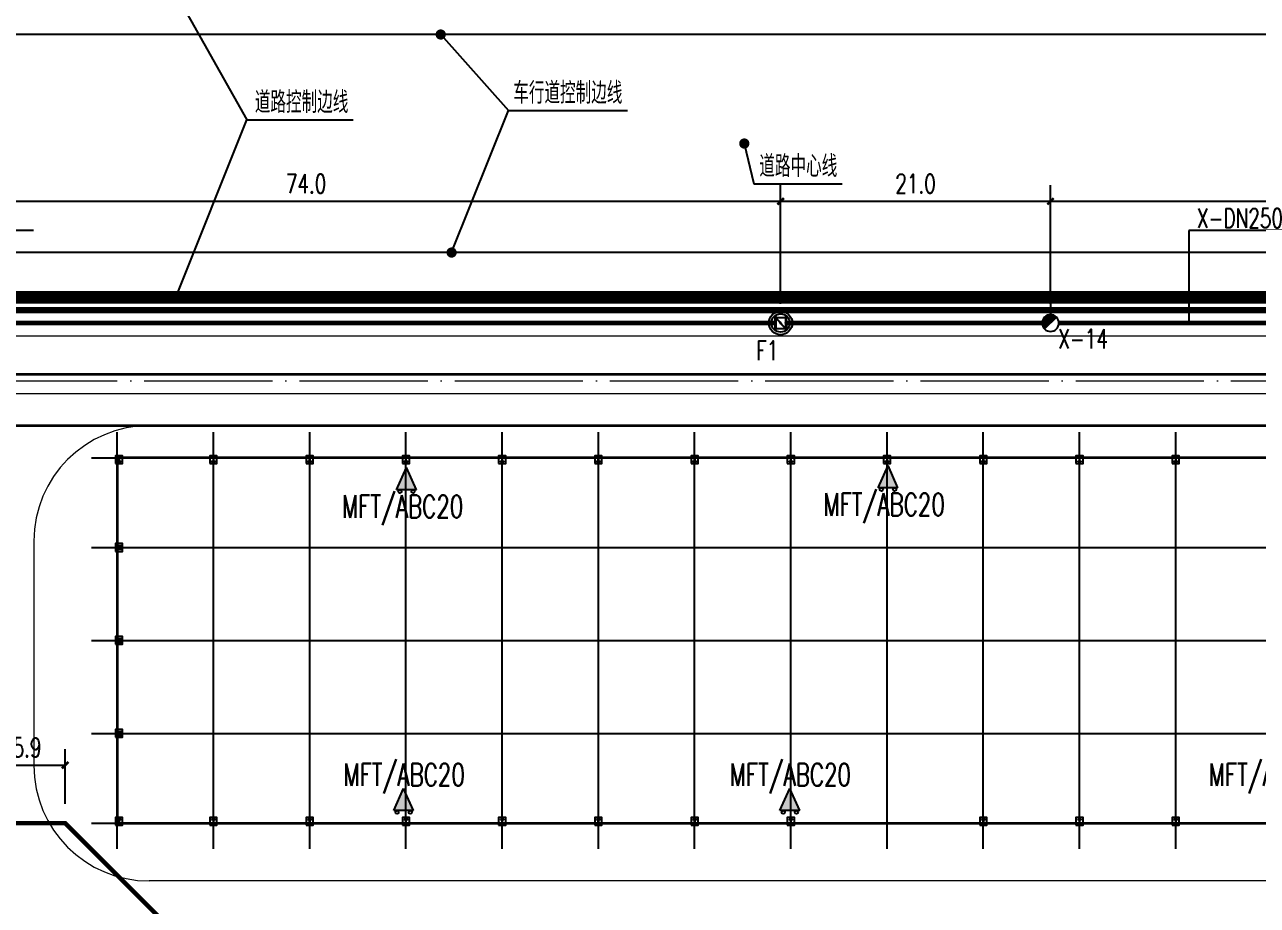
# Model space of a CAD drawing. Header units: metres. Extents: x 497246 to 997717, y 2998582 to 5998198.
# Drawn here: x 499414.8 to 499510.9, y 2999206.9 to 2999275.6 of the extents above; entities that cross this region are included whole.
import ezdxf
from ezdxf.enums import TextEntityAlignment as Align

# ---------------------------------------------------------------- set-up
doc = ezdxf.new("R2010")
doc.units = ezdxf.units.M
doc.header["$LTSCALE"] = 1000
for name, pattern in [('ACAD_ISO05W100', [34, 24, -3, 0.5, -3, 0.5, -3]), ('CENTER', [2, 1.25, -0.25, 0.25, -0.25]), ('DASH', [0.35, 0.25, -0.1]), ('DASHED', [19.05, 12.7, -6.35]), ('DOTE', [2.42, 2, -0.2, 0.02, -0.2]), ('PHANTOM2', [31.75, 15.875, -3.175, 3.175, -3.175, 3.175, -3.175])]:
    doc.linetypes.add(name, pattern=pattern)
doc.layers.get('0').update_dxf_attribs({"linetype": 'CONTINUOUS'})
doc.layers.get('Defpoints').update_dxf_attribs({"linetype": 'CONTINUOUS'})
for name, color, linetype in [('COLUMN', 9, 'CONTINUOUS'), ('DIM_LEAD', 3, 'CONTINUOUS'), ('DOTE', 1, 'CENTER'), ('EQUIP_消火栓', 7, 'CONTINUOUS'), ('EQUIP_灭火器', 7, 'CONTINUOUS'), ('PIPE-消防', 1, 'CONTINUOUS'), ('PIPE-给水', 3, 'CONTINUOUS'), ('PUB_TEXT', 7, 'CONTINUOUS'), ('RD-侧石线', 5, 'CONTINUOUS'), ('RD-红线', 7, 'CONTINUOUS'), ('TEXT_灭火器', 7, 'CONTINUOUS'), ('TWT_DIM', 3, 'CONTINUOUS'), ('VALVE_喷淋', 7, 'CONTINUOUS'), ('围墙', 6, 'FENCELINE2'), ('图例层', 7, 'CONTINUOUS'), ('建筑', 7, 'CONTINUOUS'), ('新建建筑', 2, 'CONTINUOUS'), ('用地边界', 7, 'CONTINUOUS'), ('红线', 1, 'PHANTOM2')]:
    doc.layers.add(name, color=color, linetype=linetype)
doc.layers.add('道路', color=4, linetype='CONTINUOUS', lineweight=15)
doc.layers.add('道路中线', color=1, linetype='DOTE', lineweight=13)
doc.styles.add('_TCH_DIM', font='SIMPLEX', dxfattribs={"bigfont": 'GBCBIG'})
doc.styles.add('_TCH_DIM_T3', font='SIMPLEX', dxfattribs={"width": 0.705882, "bigfont": 'GBCBIG'})
doc.styles.add('HZTXT', font='txt', dxfattribs={"width": 0.7, "bigfont": 'HZTXT'})
doc.styles.get("Standard").update_dxf_attribs({"font": 'rs.shx', "bigfont": 'hztxt.shx'})
doc.styles.add('TG_LINETYPE', font='SIMPLEX', dxfattribs={"width": 0.8, "height": 3, "bigfont": 'HZTXT'})
doc.linetypes.add('FENCELINE2', pattern='A,6.35,-2.54,[132,ltypeshp.shx,S=2.54,R=0,X=-2.54,Y=0],-2.54,25.4', length=36.83)
doc.linetypes.add('TG_X', pattern='A,3,-0.3,["X",TG_LINETYPE,S=0.1,R=0,X=-0.23,Y=-0.15],0', length=3.3)
doc.dimstyles.new('_TWT_ARCH&&1', dxfattribs={"dimtxt": 1.4875, "dimasz": 0.5, "dimexe": 1.25, "dimexo": 1.5, "dimgap": 0.63125, "dimtad": 1, "dimdec": 1, "dimzin": 0, "dimdsep": 46, "dimtxsty": '_TCH_DIM_T3', "dimblk": 'ARCHTICK', "dimcen": 0.09, "dimclrt": 7, "dimazin": 2, "dimtfac": 1, "dimtdec": 1, "dimtix": 1, "dimtmove": 2, "dimatfit": 3, "dimfxl": 1, "dimtolj": 1, "dimtzin": 0, "dimarcsym": 0})

# ---------------------------------------------------------------- blocks, each defined once
blk = doc.blocks.new('$VALVE$00000316')
for p, q in [((-125, 72), (125, -72)), ((-125, 72), (-125, -72)), ((-125, 72), (125, 72)), ((125, 72), (125, -72)), ((-125, -72), (125, -72))]:
    blk.add_line(p, q)
at = {"const_width": 21.1}
blk.add_lwpolyline([(-11, 0, 1), (11, 0, 1)], format="xyb", close=True, dxfattribs=at)
for p in [(-125, 0), (125, 0)]:
    blk.add_point(p)
at = {"color": 7, "flags": 9}
for tag in ['XSIZE', 'YSIZE']:
    blk.add_attdef(tag, (0, 0), '', height=0.5, dxfattribs=at)
blk = doc.blocks.new('_ArchTick')
at = {"color": 0, "linetype": 'ByBlock', "const_width": 0.4}
blk.add_lwpolyline([(-0.5, -0.5), (0.5, 0.5)], dxfattribs=at)
blk = doc.blocks.new('*D332')
at = {"layer": 'Defpoints', "color": 0, "transparency": 16777216}
for p in [(499417.956, 2999217.86), (499412.015, 2999213.333), (499417.956, 2999213.333)]:
    blk.add_point(p, dxfattribs=at)
at = {"layer": 'TWT_DIM', "color": 0, "lineweight": -2, "transparency": 16777216}
for p, q in [((499412.015, 2999214.833), (499412.015, 2999219.11)), ((499417.956, 2999214.833), (499417.956, 2999219.11)), ((499412.015, 2999217.86), (499417.956, 2999217.86))]:
    blk.add_line(p, q, dxfattribs=at)
at = {"layer": 'TWT_DIM', "color": 0, "lineweight": -2, "transparency": 16777216, "xscale": 0.5, "yscale": 0.5, "zscale": 0.5, "rotation": 180}
blk.add_blockref('_ArchTick', (499412.015, 2999217.86), dxfattribs=at)
at = {"layer": 'TWT_DIM', "color": 0, "lineweight": -2, "transparency": 16777216, "xscale": 0.5, "yscale": 0.5, "zscale": 0.5}
blk.add_blockref('_ArchTick', (499417.956, 2999217.86), dxfattribs=at)
at = {"layer": 'TWT_DIM', "color": 7, "transparency": 16777216, "insert": (499414.986, 2999219.235), "char_height": 1.4875, "attachment_point": 5, "style": '_TCH_DIM_T3'}
blk.add_mtext('\\A1;5.9', dxfattribs=at)
blk = doc.blocks.new('*D410')
at = {"layer": 'Defpoints', "color": 0, "transparency": 16777216}
for p in [(499473.715, 2999261.827), (499399.755, 2999252.333), (499473.715, 2999252.333)]:
    blk.add_point(p, dxfattribs=at)
at = {"layer": 'TWT_DIM', "color": 0, "lineweight": -2, "transparency": 16777216}
for p, q in [((499399.755, 2999253.833), (499399.755, 2999263.077)), ((499473.715, 2999253.833), (499473.715, 2999263.077)), ((499399.755, 2999261.827), (499473.715, 2999261.827))]:
    blk.add_line(p, q, dxfattribs=at)
at = {"layer": 'TWT_DIM', "color": 0, "lineweight": -2, "transparency": 16777216, "xscale": 0.5, "yscale": 0.5, "zscale": 0.5, "rotation": 180}
blk.add_blockref('_ArchTick', (499399.755, 2999261.827), dxfattribs=at)
at = {"layer": 'TWT_DIM', "color": 0, "lineweight": -2, "transparency": 16777216, "xscale": 0.5, "yscale": 0.5, "zscale": 0.5}
blk.add_blockref('_ArchTick', (499473.715, 2999261.827), dxfattribs=at)
at = {"layer": 'TWT_DIM', "color": 7, "transparency": 16777216, "insert": (499436.735, 2999263.202), "char_height": 1.4875, "attachment_point": 5, "style": '_TCH_DIM_T3'}
blk.add_mtext('\\A1;74.0', dxfattribs=at)
blk = doc.blocks.new('*D411')
at = {"layer": 'Defpoints', "color": 0, "transparency": 16777216}
for p in [(499494.755, 2999261.827), (499473.715, 2999252.333), (499494.755, 2999252.333)]:
    blk.add_point(p, dxfattribs=at)
at = {"layer": 'TWT_DIM', "color": 0, "lineweight": -2, "transparency": 16777216}
for p, q in [((499473.715, 2999253.833), (499473.715, 2999263.077)), ((499494.755, 2999253.833), (499494.755, 2999263.077)), ((499473.715, 2999261.827), (499494.755, 2999261.827))]:
    blk.add_line(p, q, dxfattribs=at)
at = {"layer": 'TWT_DIM', "color": 0, "lineweight": -2, "transparency": 16777216, "xscale": 0.5, "yscale": 0.5, "zscale": 0.5, "rotation": 180}
blk.add_blockref('_ArchTick', (499473.715, 2999261.827), dxfattribs=at)
at = {"layer": 'TWT_DIM', "color": 0, "lineweight": -2, "transparency": 16777216, "xscale": 0.5, "yscale": 0.5, "zscale": 0.5}
blk.add_blockref('_ArchTick', (499494.755, 2999261.827), dxfattribs=at)
at = {"layer": 'TWT_DIM', "color": 7, "transparency": 16777216, "insert": (499484.235, 2999263.202), "char_height": 1.4875, "attachment_point": 5, "style": '_TCH_DIM_T3'}
blk.add_mtext('\\A1;21.0', dxfattribs=at)
blk = doc.blocks.new('*D412')
at = {"layer": 'Defpoints', "color": 0, "transparency": 16777216}
for p in [(499576.755, 2999261.827), (499494.755, 2999252.333), (499576.755, 2999252.333)]:
    blk.add_point(p, dxfattribs=at)
at = {"layer": 'TWT_DIM', "color": 0, "lineweight": -2, "transparency": 16777216}
for p, q in [((499494.755, 2999253.833), (499494.755, 2999263.077)), ((499576.755, 2999253.833), (499576.755, 2999263.077)), ((499494.755, 2999261.827), (499576.755, 2999261.827))]:
    blk.add_line(p, q, dxfattribs=at)
at = {"layer": 'TWT_DIM', "color": 0, "lineweight": -2, "transparency": 16777216, "xscale": 0.5, "yscale": 0.5, "zscale": 0.5, "rotation": 180}
blk.add_blockref('_ArchTick', (499494.755, 2999261.827), dxfattribs=at)
at = {"layer": 'TWT_DIM', "color": 0, "lineweight": -2, "transparency": 16777216, "xscale": 0.5, "yscale": 0.5, "zscale": 0.5}
blk.add_blockref('_ArchTick', (499576.755, 2999261.827), dxfattribs=at)
at = {"layer": 'TWT_DIM', "color": 7, "transparency": 16777216, "insert": (499535.755, 2999263.202), "char_height": 1.4875, "attachment_point": 5, "style": '_TCH_DIM_T3'}
blk.add_mtext('\\A1;82.0', dxfattribs=at)
blk = doc.blocks.new('$TwtSys$00000385')
for p, q in [((0, 331), (-130, 331)), ((0, 331), (0, 131)), ((0, 331), (130, 331)), ((92, 92), (-92, -92))]:
    blk.add_line(p, q)
for start, end in [(135, 315), (315, 135)]:
    blk.add_arc((0, 0), 131, start, end)
at = {"color": 0}
for points in [[(-34, 127), (-127, 34), (34, 127), (-127, -34)], [(-93, 93), (-93, 93), (-34, 127), (-127, 34)], [(34, 127), (-127, -34), (93, 93), (-93, -93)]]:
    blk.add_solid(points, dxfattribs=at)
blk = doc.blocks.new('$TwtSys$00000547')
blk.add_hatch(color=256).paths.add_polyline_path([(-155, 0), (0, 346), (155, 0)])
for p, q in [((-155, 0), (0, 346)), ((155, 0), (0, 346)), ((155, 0), (-155, 0))]:
    blk.add_line(p, q)
for centre in [(-103, -26), (103, -26)]:
    blk.add_circle(centre, 25.7)

msp = doc.modelspace()

# ---------------------------------------------------------------- hatches: boundary and pattern name
at = {"layer": 'PIPE-消防', "linetype": 'TG_X'}
for points in [[(499417.956, 2999213.333), (499418.08, 2999213.456), (499418.028, 2999213.508)], [(499417.956, 2999213.333), (499417.956, 2999213.508), (499418.028, 2999213.508)]]:
    msp.add_hatch(color=256, dxfattribs=at).paths.add_polyline_path(points)

# ---------------------------------------------------------------- linework, layer by layer
at = {"layer": 'COLUMN', "color": 7}
for points in [[(499421.88, 2999241.383), (499422.43, 2999241.383), (499422.43, 2999241.983), (499421.88, 2999241.983)], [(499429.24, 2999241.383), (499429.79, 2999241.383), (499429.79, 2999241.983), (499429.24, 2999241.983)], [(499436.74, 2999241.383), (499437.29, 2999241.383), (499437.29, 2999241.983), (499436.74, 2999241.983)], [(499444.24, 2999241.383), (499444.79, 2999241.383), (499444.79, 2999241.983), (499444.24, 2999241.983)], [(499451.74, 2999241.383), (499452.29, 2999241.383), (499452.29, 2999241.983), (499451.74, 2999241.983)], [(499459.24, 2999241.383), (499459.79, 2999241.383), (499459.79, 2999241.983), (499459.24, 2999241.983)], [(499466.74, 2999241.383), (499467.29, 2999241.383), (499467.29, 2999241.983), (499466.74, 2999241.983)], [(499474.24, 2999241.383), (499474.79, 2999241.383), (499474.79, 2999241.983), (499474.24, 2999241.983)], [(499481.74, 2999241.383), (499482.29, 2999241.383), (499482.29, 2999241.983), (499481.74, 2999241.983)], [(499489.24, 2999241.383), (499489.79, 2999241.383), (499489.79, 2999241.983), (499489.24, 2999241.983)], [(499496.74, 2999241.383), (499497.29, 2999241.383), (499497.29, 2999241.983), (499496.74, 2999241.983)], [(499504.24, 2999241.383), (499504.79, 2999241.383), (499504.79, 2999241.983), (499504.24, 2999241.983)], [(499421.88, 2999234.533), (499422.43, 2999234.533), (499422.43, 2999235.133), (499421.88, 2999235.133)], [(499421.88, 2999227.283), (499422.43, 2999227.283), (499422.43, 2999227.883), (499421.88, 2999227.883)], [(499421.88, 2999220.033), (499422.43, 2999220.033), (499422.43, 2999220.633), (499421.88, 2999220.633)], [(499421.88, 2999213.183), (499422.43, 2999213.183), (499422.43, 2999213.783), (499421.88, 2999213.783)], [(499429.24, 2999213.183), (499429.79, 2999213.183), (499429.79, 2999213.783), (499429.24, 2999213.783)], [(499436.74, 2999213.183), (499437.29, 2999213.183), (499437.29, 2999213.783), (499436.74, 2999213.783)], [(499444.24, 2999213.183), (499444.79, 2999213.183), (499444.79, 2999213.783), (499444.24, 2999213.783)], [(499451.74, 2999213.183), (499452.29, 2999213.183), (499452.29, 2999213.783), (499451.74, 2999213.783)], [(499459.24, 2999213.183), (499459.79, 2999213.183), (499459.79, 2999213.783), (499459.24, 2999213.783)], [(499466.74, 2999213.183), (499467.29, 2999213.183), (499467.29, 2999213.783), (499466.74, 2999213.783)], [(499474.24, 2999213.183), (499474.79, 2999213.183), (499474.79, 2999213.783), (499474.24, 2999213.783)], [(499489.24, 2999213.183), (499489.79, 2999213.183), (499489.79, 2999213.783), (499489.24, 2999213.783)], [(499496.74, 2999213.183), (499497.29, 2999213.183), (499497.29, 2999213.783), (499496.74, 2999213.783)], [(499504.24, 2999213.183), (499504.79, 2999213.183), (499504.79, 2999213.783), (499504.24, 2999213.783)]]:
    msp.add_lwpolyline(points, close=True, dxfattribs=at)
for points in [[(499422.015, 2999241.833), (499422.295, 2999241.833), (499422.295, 2999241.821), (499422.16, 2999241.821), (499422.16, 2999241.545), (499422.295, 2999241.545), (499422.295, 2999241.533), (499422.015, 2999241.533), (499422.015, 2999241.545), (499422.15, 2999241.545), (499422.15, 2999241.821), (499422.015, 2999241.821), (499422.015, 2999241.833)], [(499429.375, 2999241.833), (499429.655, 2999241.833), (499429.655, 2999241.821), (499429.52, 2999241.821), (499429.52, 2999241.545), (499429.655, 2999241.545), (499429.655, 2999241.533), (499429.375, 2999241.533), (499429.375, 2999241.545), (499429.51, 2999241.545), (499429.51, 2999241.821), (499429.375, 2999241.821), (499429.375, 2999241.833)], [(499436.875, 2999241.833), (499437.155, 2999241.833), (499437.155, 2999241.821), (499437.02, 2999241.821), (499437.02, 2999241.545), (499437.155, 2999241.545), (499437.155, 2999241.533), (499436.875, 2999241.533), (499436.875, 2999241.545), (499437.01, 2999241.545), (499437.01, 2999241.821), (499436.875, 2999241.821), (499436.875, 2999241.833)], [(499444.375, 2999241.833), (499444.655, 2999241.833), (499444.655, 2999241.821), (499444.52, 2999241.821), (499444.52, 2999241.545), (499444.655, 2999241.545), (499444.655, 2999241.533), (499444.375, 2999241.533), (499444.375, 2999241.545), (499444.51, 2999241.545), (499444.51, 2999241.821), (499444.375, 2999241.821), (499444.375, 2999241.833)], [(499451.875, 2999241.833), (499452.155, 2999241.833), (499452.155, 2999241.821), (499452.02, 2999241.821), (499452.02, 2999241.545), (499452.155, 2999241.545), (499452.155, 2999241.533), (499451.875, 2999241.533), (499451.875, 2999241.545), (499452.01, 2999241.545), (499452.01, 2999241.821), (499451.875, 2999241.821), (499451.875, 2999241.833)], [(499459.375, 2999241.833), (499459.655, 2999241.833), (499459.655, 2999241.821), (499459.52, 2999241.821), (499459.52, 2999241.545), (499459.655, 2999241.545), (499459.655, 2999241.533), (499459.375, 2999241.533), (499459.375, 2999241.545), (499459.51, 2999241.545), (499459.51, 2999241.821), (499459.375, 2999241.821), (499459.375, 2999241.833)], [(499466.875, 2999241.833), (499467.155, 2999241.833), (499467.155, 2999241.821), (499467.02, 2999241.821), (499467.02, 2999241.545), (499467.155, 2999241.545), (499467.155, 2999241.533), (499466.875, 2999241.533), (499466.875, 2999241.545), (499467.01, 2999241.545), (499467.01, 2999241.821), (499466.875, 2999241.821), (499466.875, 2999241.833)], [(499474.375, 2999241.833), (499474.655, 2999241.833), (499474.655, 2999241.821), (499474.52, 2999241.821), (499474.52, 2999241.545), (499474.655, 2999241.545), (499474.655, 2999241.533), (499474.375, 2999241.533), (499474.375, 2999241.545), (499474.51, 2999241.545), (499474.51, 2999241.821), (499474.375, 2999241.821), (499474.375, 2999241.833)], [(499481.875, 2999241.833), (499482.155, 2999241.833), (499482.155, 2999241.821), (499482.02, 2999241.821), (499482.02, 2999241.545), (499482.155, 2999241.545), (499482.155, 2999241.533), (499481.875, 2999241.533), (499481.875, 2999241.545), (499482.01, 2999241.545), (499482.01, 2999241.821), (499481.875, 2999241.821), (499481.875, 2999241.833)], [(499489.375, 2999241.833), (499489.655, 2999241.833), (499489.655, 2999241.821), (499489.52, 2999241.821), (499489.52, 2999241.545), (499489.655, 2999241.545), (499489.655, 2999241.533), (499489.375, 2999241.533), (499489.375, 2999241.545), (499489.51, 2999241.545), (499489.51, 2999241.821), (499489.375, 2999241.821), (499489.375, 2999241.833)], [(499496.875, 2999241.833), (499497.155, 2999241.833), (499497.155, 2999241.821), (499497.02, 2999241.821), (499497.02, 2999241.545), (499497.155, 2999241.545), (499497.155, 2999241.533), (499496.875, 2999241.533), (499496.875, 2999241.545), (499497.01, 2999241.545), (499497.01, 2999241.821), (499496.875, 2999241.821), (499496.875, 2999241.833)], [(499504.375, 2999241.833), (499504.655, 2999241.833), (499504.655, 2999241.821), (499504.52, 2999241.821), (499504.52, 2999241.545), (499504.655, 2999241.545), (499504.655, 2999241.533), (499504.375, 2999241.533), (499504.375, 2999241.545), (499504.51, 2999241.545), (499504.51, 2999241.821), (499504.375, 2999241.821), (499504.375, 2999241.833)], [(499422.015, 2999234.983), (499422.295, 2999234.983), (499422.295, 2999234.971), (499422.16, 2999234.971), (499422.16, 2999234.695), (499422.295, 2999234.695), (499422.295, 2999234.683), (499422.015, 2999234.683), (499422.015, 2999234.695), (499422.15, 2999234.695), (499422.15, 2999234.971), (499422.015, 2999234.971), (499422.015, 2999234.983)], [(499422.015, 2999227.733), (499422.295, 2999227.733), (499422.295, 2999227.721), (499422.16, 2999227.721), (499422.16, 2999227.445), (499422.295, 2999227.445), (499422.295, 2999227.433), (499422.015, 2999227.433), (499422.015, 2999227.445), (499422.15, 2999227.445), (499422.15, 2999227.721), (499422.015, 2999227.721), (499422.015, 2999227.733)], [(499422.015, 2999220.483), (499422.295, 2999220.483), (499422.295, 2999220.471), (499422.16, 2999220.471), (499422.16, 2999220.195), (499422.295, 2999220.195), (499422.295, 2999220.183), (499422.015, 2999220.183), (499422.015, 2999220.195), (499422.15, 2999220.195), (499422.15, 2999220.471), (499422.015, 2999220.471), (499422.015, 2999220.483)], [(499422.015, 2999213.633), (499422.295, 2999213.633), (499422.295, 2999213.621), (499422.16, 2999213.621), (499422.16, 2999213.345), (499422.295, 2999213.345), (499422.295, 2999213.333), (499422.015, 2999213.333), (499422.015, 2999213.345), (499422.15, 2999213.345), (499422.15, 2999213.621), (499422.015, 2999213.621), (499422.015, 2999213.633)], [(499429.375, 2999213.633), (499429.655, 2999213.633), (499429.655, 2999213.621), (499429.52, 2999213.621), (499429.52, 2999213.345), (499429.655, 2999213.345), (499429.655, 2999213.333), (499429.375, 2999213.333), (499429.375, 2999213.345), (499429.51, 2999213.345), (499429.51, 2999213.621), (499429.375, 2999213.621), (499429.375, 2999213.633)], [(499436.875, 2999213.633), (499437.155, 2999213.633), (499437.155, 2999213.621), (499437.02, 2999213.621), (499437.02, 2999213.345), (499437.155, 2999213.345), (499437.155, 2999213.333), (499436.875, 2999213.333), (499436.875, 2999213.345), (499437.01, 2999213.345), (499437.01, 2999213.621), (499436.875, 2999213.621), (499436.875, 2999213.633)], [(499444.375, 2999213.633), (499444.655, 2999213.633), (499444.655, 2999213.621), (499444.52, 2999213.621), (499444.52, 2999213.345), (499444.655, 2999213.345), (499444.655, 2999213.333), (499444.375, 2999213.333), (499444.375, 2999213.345), (499444.51, 2999213.345), (499444.51, 2999213.621), (499444.375, 2999213.621), (499444.375, 2999213.633)], [(499451.875, 2999213.633), (499452.155, 2999213.633), (499452.155, 2999213.621), (499452.02, 2999213.621), (499452.02, 2999213.345), (499452.155, 2999213.345), (499452.155, 2999213.333), (499451.875, 2999213.333), (499451.875, 2999213.345), (499452.01, 2999213.345), (499452.01, 2999213.621), (499451.875, 2999213.621), (499451.875, 2999213.633)], [(499459.375, 2999213.633), (499459.655, 2999213.633), (499459.655, 2999213.621), (499459.52, 2999213.621), (499459.52, 2999213.345), (499459.655, 2999213.345), (499459.655, 2999213.333), (499459.375, 2999213.333), (499459.375, 2999213.345), (499459.51, 2999213.345), (499459.51, 2999213.621), (499459.375, 2999213.621), (499459.375, 2999213.633)], [(499466.875, 2999213.633), (499467.155, 2999213.633), (499467.155, 2999213.621), (499467.02, 2999213.621), (499467.02, 2999213.345), (499467.155, 2999213.345), (499467.155, 2999213.333), (499466.875, 2999213.333), (499466.875, 2999213.345), (499467.01, 2999213.345), (499467.01, 2999213.621), (499466.875, 2999213.621), (499466.875, 2999213.633)], [(499474.375, 2999213.633), (499474.655, 2999213.633), (499474.655, 2999213.621), (499474.52, 2999213.621), (499474.52, 2999213.345), (499474.655, 2999213.345), (499474.655, 2999213.333), (499474.375, 2999213.333), (499474.375, 2999213.345), (499474.51, 2999213.345), (499474.51, 2999213.621), (499474.375, 2999213.621), (499474.375, 2999213.633)], [(499489.375, 2999213.633), (499489.655, 2999213.633), (499489.655, 2999213.621), (499489.52, 2999213.621), (499489.52, 2999213.345), (499489.655, 2999213.345), (499489.655, 2999213.333), (499489.375, 2999213.333), (499489.375, 2999213.345), (499489.51, 2999213.345), (499489.51, 2999213.621), (499489.375, 2999213.621), (499489.375, 2999213.633)], [(499496.875, 2999213.633), (499497.155, 2999213.633), (499497.155, 2999213.621), (499497.02, 2999213.621), (499497.02, 2999213.345), (499497.155, 2999213.345), (499497.155, 2999213.333), (499496.875, 2999213.333), (499496.875, 2999213.345), (499497.01, 2999213.345), (499497.01, 2999213.621), (499496.875, 2999213.621), (499496.875, 2999213.633)], [(499504.375, 2999213.633), (499504.655, 2999213.633), (499504.655, 2999213.621), (499504.52, 2999213.621), (499504.52, 2999213.345), (499504.655, 2999213.345), (499504.655, 2999213.333), (499504.375, 2999213.333), (499504.375, 2999213.345), (499504.51, 2999213.345), (499504.51, 2999213.621), (499504.375, 2999213.621), (499504.375, 2999213.633)]]:
    msp.add_lwpolyline(points, dxfattribs=at)
at = {"layer": 'DIM_LEAD'}
for p, q in [((499426.41, 2999278.333), (499432.108, 2999268.185)), ((499447.227, 2999274.833), (499452.498, 2999268.908)), ((499426.595, 2999254.333), (499432.108, 2999268.185)), ((499432.108, 2999268.185), (499440.413, 2999268.185)), ((499448.077, 2999257.833), (499452.498, 2999268.908)), ((499452.498, 2999268.908), (499461.783, 2999268.908)), ((499470.889, 2999266.332), (499471.635, 2999263.196)), ((499471.635, 2999263.196), (499478.505, 2999263.196))]:
    msp.add_line(p, q, dxfattribs=at)
at = {"layer": 'DIM_LEAD', "const_width": 0.4}
for points in [[(499447.094, 2999274.982, 1), (499447.36, 2999274.683, 1)], [(499470.843, 2999266.527, 1), (499470.935, 2999266.138, 1)], [(499448.003, 2999257.647, 1), (499448.151, 2999258.018, 1)], [(499426.521, 2999254.147, 1), (499426.669, 2999254.519, 1)]]:
    msp.add_lwpolyline(points, format="xyb", close=True, dxfattribs=at)
at = {"layer": 'DOTE'}
for p, q in [((499422.015, 2999211.333), (499422.015, 2999243.833)), ((499429.515, 2999211.333), (499429.515, 2999243.833)), ((499437.015, 2999211.333), (499437.015, 2999243.833)), ((499444.515, 2999211.333), (499444.515, 2999243.833)), ((499452.015, 2999211.333), (499452.015, 2999243.833)), ((499459.515, 2999211.333), (499459.515, 2999243.833)), ((499467.015, 2999211.333), (499467.015, 2999243.833)), ((499474.515, 2999211.333), (499474.515, 2999243.833)), ((499482.015, 2999211.333), (499482.015, 2999243.833)), ((499489.515, 2999211.333), (499489.515, 2999243.833)), ((499497.015, 2999211.333), (499497.015, 2999243.833)), ((499504.515, 2999211.333), (499504.515, 2999243.833)), ((499420.015, 2999241.833), (499627.015, 2999241.833)), ((499420.015, 2999234.833), (499627.015, 2999234.833)), ((499420.015, 2999227.583), (499627.015, 2999227.583)), ((499420.015, 2999220.333), (499627.015, 2999220.333)), ((499420.015, 2999213.333), (499627.015, 2999213.333))]:
    msp.add_line(p, q, dxfattribs=at)
at = {"layer": 'PIPE-消防', "color": 70, "linetype": 'ByBlock'}
msp.add_line((499505.547, 2999259.554), (499505.547, 2999252.333), dxfattribs=at)
at = {"layer": 'PIPE-消防', "linetype": 'TG_X', "ltscale": 0.005, "const_width": 0.35}
for points in [[(499400.409, 2999252.333), (499473.265, 2999252.333)], [(499474.165, 2999252.333), (499494.101, 2999252.333)], [(499495.409, 2999252.333), (499576.101, 2999252.333)], [(499400.409, 2999213.333), (499417.956, 2999213.333)], [(499417.956, 2999213.333), (499430.974, 2999200.314)]]:
    msp.add_lwpolyline(points, dxfattribs=at)
at = {"layer": 'PIPE-给水', "color": 70, "linetype": 'ByBlock'}
for p, q in [((499415.491, 2999259.554), (499407.397, 2999259.554)), ((499513.641, 2999259.554), (499505.547, 2999259.554))]:
    msp.add_line(p, q, dxfattribs=at)
at = {"layer": 'RD-侧石线', "color": 5, "ltscale": 0.1}
for p, q in [((499687.851, 2999274.833), (499162.985, 2999274.833)), ((499616.015, 2999257.833), (499243.487, 2999257.833))]:
    msp.add_line(p, q, dxfattribs=at)
at = {"layer": 'RD-红线', "ltscale": 0.1}
msp.add_lwpolyline([(499226.799, 2999232.918), (499226.749, 2999234.333, -0.414214), (499246.749, 2999254.333), (499642.362, 2999254.333)], format="xyb", dxfattribs=at)
msp.add_lwpolyline([(499226.799, 2999232.918), (499226.749, 2999234.333, -0.414214), (499246.749, 2999254.333), (499642.362, 2999254.333)], format="xyb", dxfattribs=at)
at = {"layer": 'VALVE_喷淋', "linetype": 'Continuous'}
for p, q in [((499473.264, 2999252.837), (499473.267, 2999251.837)), ((499473.339, 2999252.837), (499473.342, 2999251.837)), ((499474.089, 2999252.84), (499474.092, 2999251.84)), ((499474.164, 2999252.84), (499474.167, 2999251.84))]:
    msp.add_line(p, q, dxfattribs=at)
for radius in [0.913, 0.913, 0.713, 0.713]:
    msp.add_circle((499473.715, 2999252.339), radius, dxfattribs=at)
at = {"layer": '围墙', "ltscale": 0.3, "const_width": 0.5, "flags": 128}
msp.add_lwpolyline([(499230.346, 2999162.67, 0.01723), (499227.798, 2999232.971), (499227.749, 2999234.35, -0.413944), (499246.749, 2999253.333), (499621.242, 2999253.333)], format="xyb", dxfattribs=at)
at = {"layer": '图例层', "color": 1, "linetype": 'DASHED', "ltscale": 0.5}
msp.add_line((499245.259, 2999248.333), (499631.015, 2999248.333), dxfattribs=at)
at = {"layer": '图例层', "color": 1, "linetype": 'DASHED', "ltscale": 0.5, "const_width": 0.2}
msp.add_lwpolyline([(499250.726, 2999248.333), (499634.718, 2999248.333)], dxfattribs=at)
at = {"layer": '图例层', "color": 11, "linetype": 'DASH', "ltscale": 20, "const_width": 0.2, "flags": 128}
msp.add_lwpolyline([(499251.1, 2999244.333), (499631.992, 2999244.333)], dxfattribs=at)
at = {"layer": '建筑', "linetype": 'Continuous', "const_width": 0.1}
msp.add_lwpolyline([(499422.015, 2999213.333), (499625.015, 2999213.333), (499625.015, 2999241.833), (499422.015, 2999241.833)], close=True, dxfattribs=at)
at = {"layer": '新建建筑', "color": 0, "linetype": 'Continuous', "const_width": 0.2}
msp.add_lwpolyline([(499422.015, 2999213.333), (499625.015, 2999213.333), (499625.015, 2999241.833), (499422.015, 2999241.833)], close=True, dxfattribs=at)
at = {"layer": '用地边界', "color": 0}
msp.add_lwpolyline([(499742.164, 2999254.333), (499246.749, 2999254.333, 0.414214), (499226.749, 2999234.333), (499226.799, 2999232.918, -0.017235), (499229.346, 2999162.668), (499229.645, 2998995.296), (499233.189, 2998970.302), (499233.27, 2998924.833, 0.37059), (499250.258, 2998905.061), (499251.445, 2998904.916), (499253.27, 2998904.833), (499320.278, 2998904.833), (499345.278, 2998901.333), (499702.383, 2998901.333)], format="xyb", dxfattribs=at)
at = {"layer": '红线', "color": 1, "linetype": 'ACAD_ISO05W100', "flags": 128}
for const_width in [1, 1, 1, 1, 0.7, 0.7, 0.7, 0.7]:
    msp.add_lwpolyline([(499639.309, 2999254.333), (499646.012, 2999158.941), (499651.606, 2999129.26), (499659.023, 2999023.723), (499657.634, 2998993.552), (499664.114, 2998901.333), (499345.278, 2998901.333), (499320.278, 2998904.833), (499253.27, 2998904.833), (499251.445, 2998904.916), (499250.258, 2998905.061, -0.37059), (499233.27, 2998924.833), (499233.189, 2998970.302), (499229.645, 2998995.296), (499229.346, 2999162.668, 0.017235), (499226.799, 2999232.918), (499226.749, 2999234.333, -0.414214), (499246.749, 2999254.333), (499639.309, 2999254.333)], format="xyb", close=True, dxfattribs=dict(at, const_width=const_width))
at = {"layer": '道路', "linetype": 'ByBlock', "lineweight": 0, "ltscale": 0.2}
for p, q in [((499245.321, 2999251.333), (499618.413, 2999251.333)), ((499249.114, 2999246.833), (499635.986, 2999246.833)), ((499424.515, 2999244.333), (499622.515, 2999244.333)), ((499424.515, 2999244.333), (499622.515, 2999244.333)), ((499415.515, 2999235.333), (499415.515, 2999217.833)), ((499622.015, 2999208.833), (499424.515, 2999208.833))]:
    msp.add_line(p, q, dxfattribs=at)
for centre, start, end in [((499424.515, 2999235.333), 90, 180), ((499424.515, 2999217.833), 180, 270)]:
    msp.add_arc(centre, 9, start, end, dxfattribs=at)
at = {"layer": '道路中线', "ltscale": 0.005}
msp.add_line((499412.015, 2999247.833), (499631.015, 2999247.833), dxfattribs=at)

# ---------------------------------------------------------------- block references
at = {"layer": 'EQUIP_消火栓', "xscale": 0.005, "yscale": 0.005, "zscale": 0.005}
msp.add_blockref('$TwtSys$00000385', (499494.755, 2999252.333), dxfattribs=at)
at = {"layer": 'EQUIP_灭火器', "color": 3, "xscale": 0.005, "yscale": 0.005, "zscale": 0.005}
for p in [(499482.09, 2999239.486), (499444.559, 2999239.33), (499444.338, 2999214.314), (499474.437, 2999214.314)]:
    msp.add_blockref('$TwtSys$00000547', p, dxfattribs=at)
at = {"layer": 'VALVE_喷淋', "linetype": 'Continuous', "xscale": 0.003004181190397867, "yscale": 0.006, "zscale": 0.003004181190397867, "rotation": 0.1921711401537556}
msp.add_blockref('$VALVE$00000316', (499473.715, 2999252.339), dxfattribs=at)

# ---------------------------------------------------------------- texts
at = {"layer": 'PIPE-消防', "linetype": 'TG_X', "ltscale": 700, "style": 'HZTXT', "width": 0.7}
msp.add_text('X-DN250', height=1.5, dxfattribs=at).set_placement((499509.518, 2999260.504), align=Align.MIDDLE)
at = {"layer": 'PIPE-消防', "color": 140, "linetype": 'TG_X', "ltscale": 700, "style": 'HZTXT', "width": 0.7}
msp.add_text('X-14', height=1.5, dxfattribs=at).set_placement((499497.289, 2999251.108), align=Align.MIDDLE)
msp.add_text('F1', height=1.5, dxfattribs=at).set_placement((499471.825, 2999249.442))
at = {"layer": 'PUB_TEXT', "style": '_TCH_DIM'}
for s, p in [('车行道控制边线', (499452.881, 2999269.433)), ('道路控制边线', (499432.74, 2999268.71)), ('道路中心线', (499472.06, 2999263.721))]:
    msp.add_text(s, height=1.6879, dxfattribs=at).set_placement(p)
at = {"layer": 'TEXT_灭火器', "color": 3, "style": 'HZTXT', "width": 0.7}
for p in [(499477.064, 2999237.309), (499439.534, 2999237.154), (499439.655, 2999216.237), (499469.754, 2999216.237), (499507.088, 2999216.237)]:
    msp.add_text('MFT/ABC20', height=1.75, dxfattribs=at).set_placement(p)

# ---------------------------------------------------------------- dimensions: what is measured, and where the dimension line sits
at = {"layer": 'TWT_DIM'}
for p1, p2, picture, middle in [((499399.755, 2999252.333), (499473.715, 2999252.333), '*D410', (499436.735, 2999263.202)), ((499473.715, 2999252.333), (499494.755, 2999252.333), '*D411', (499484.235, 2999263.202)), ((499494.755, 2999252.333), (499576.755, 2999252.333), '*D412', (499535.755, 2999263.202))]:
    dim = msp.add_aligned_dim(p1=p1, p2=p2, distance=9.494, dimstyle='_TWT_ARCH&&1', dxfattribs=at)
    dim.commit()
    dim.dimension.update_dxf_attribs({"geometry": picture, "text_midpoint": middle})
at = {"layer": 'TWT_DIM', "color": 3}
dim = msp.add_aligned_dim(p1=(499412.015, 2999213.333), p2=(499417.956, 2999213.333), distance=4.527, dimstyle='_TWT_ARCH&&1', dxfattribs=at)
dim.commit()
dim.dimension.update_dxf_attribs({"geometry": '*D332', "text_midpoint": (499414.986, 2999219.235)})

doc.saveas('drawing.dxf')
